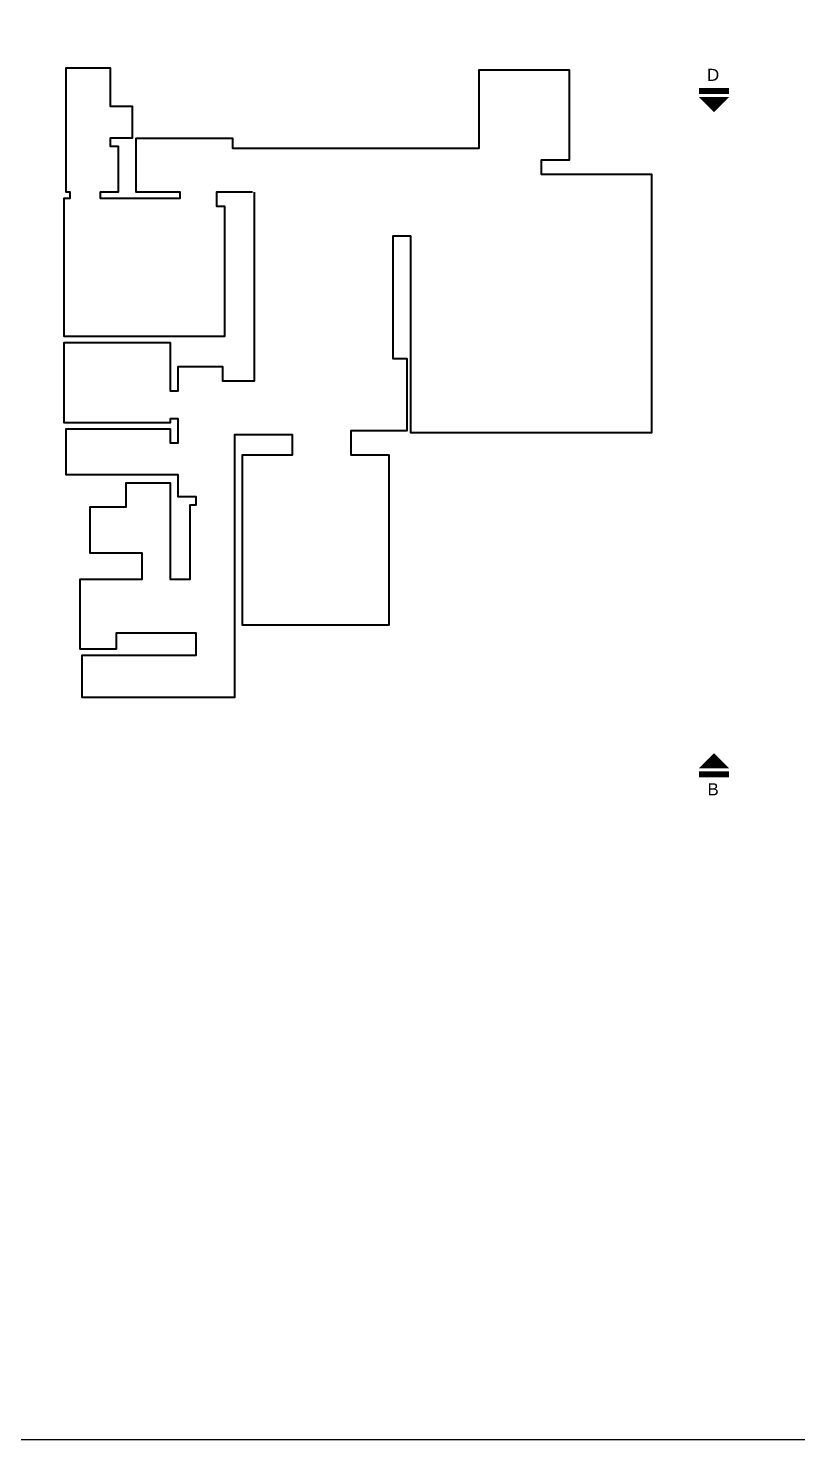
# Model space of a CAD drawing. Header units: millimetres. Extents: x 898 to 1196, y 229 to 443.
# Drawn here: x 1083.51 to 1102.7, y 320.13 to 355.34 of the extents above; entities that cross this region are included whole.
import ezdxf
from ezdxf.enums import TextEntityAlignment as Align

# ---------------------------------------------------------------- set-up
doc = ezdxf.new("R2010")
doc.units = ezdxf.units.MM
doc.layers.get('DEFPOINTS').update_dxf_attribs({"color": 53})
for name, color, linetype, lineweight in [('p mur', 7, 'Continuous', 40), ('p symbole', 6, 'Continuous', 20), ('p texte', 7, 'Continuous', 15)]:
    doc.layers.add(name, color=color, linetype=linetype, lineweight=lineweight)
doc.styles.add('ARIAL', font='Arial.ttf', dxfattribs={"height": 0.1})

msp = doc.modelspace()

# ---------------------------------------------------------------- linework, layer by layer
at = {"layer": 'DEFPOINTS'}
msp.add_lwpolyline([(1082.329, 370.134), (1140.728, 370.134), (1140.728, 320.134), (1082.329, 320.134)], close=True, dxfattribs=at)
at = {"layer": 'p mur'}
msp.add_lwpolyline([(1089.1, 351.25), (1088.2, 351.25), (1088.2, 350.9), (1088.4, 350.9), (1088.4, 347.65), (1084.4, 347.65), (1084.4, 351.1), (1084.55, 351.1), (1084.55, 351.25), (1084.45, 351.25), (1084.45, 354.35), (1085.55, 354.35), (1085.55, 353.4), (1086.1, 353.4), (1086.1, 352.6), (1085.55, 352.6), (1085.55, 352.4), (1085.75, 352.4), (1085.75, 351.25), (1085.3, 351.25), (1085.3, 351.1), (1087.3, 351.1), (1087.3, 351.25), (1086.2, 351.25), (1086.2, 352.6), (1088.6, 352.6), (1088.6, 352.35), (1094.75, 352.35), (1094.75, 354.3), (1097, 354.3), (1097, 352.05), (1096.3, 352.05), (1096.3, 351.7), (1099.05, 351.7), (1099.05, 345.25), (1093.05, 345.25), (1093.05, 350.15), (1092.6, 350.15), (1092.6, 347.1), (1092.95, 347.1), (1092.95, 345.3), (1091.55, 345.3), (1091.55, 344.7), (1092.5, 344.7), (1092.5, 340.45), (1088.85, 340.45), (1088.85, 344.7), (1090.1, 344.7), (1090.1, 345.2), (1088.65, 345.2), (1088.65, 338.65), (1084.85, 338.65), (1084.85, 339.7), (1087.7, 339.7), (1087.7, 340.25), (1085.7, 340.25), (1085.7, 339.85), (1084.8, 339.85), (1084.8, 341.6), (1086.35, 341.6), (1086.35, 342.25), (1085.05, 342.25), (1085.05, 343.4), (1085.95, 343.4), (1085.95, 344), (1087.05, 344), (1087.05, 341.6), (1087.55, 341.6), (1087.55, 343.45), (1087.7, 343.45), (1087.7, 343.65), (1087.25, 343.65), (1087.25, 344.2), (1084.45, 344.2), (1084.45, 345.35), (1087.05, 345.35), (1087.05, 345), (1087.25, 345), (1087.25, 345.6), (1087.05, 345.6), (1087.05, 345.5), (1084.4, 345.5), (1084.4, 347.5), (1087.05, 347.5), (1087.05, 346.3), (1087.25, 346.3), (1087.25, 346.9), (1088.35, 346.9), (1088.35, 346.55), (1089.15, 346.55), (1089.15, 351.25)], dxfattribs=at)
at = {"layer": 'p symbole', "color": 252, "true_color": 0x939598, "const_width": 0.15}
for points in [[(1100.232, 353.771), (1100.982, 353.771)], [(1100.232, 336.734), (1100.982, 336.734)]]:
    msp.add_lwpolyline(points, dxfattribs=at)
at = {"layer": 'p symbole', "color": 252, "true_color": 0x939598}
for points in [[(1100.607, 353.621, 0.75, 0, 0), (1100.607, 353.246, 0, 0, 0)], [(1100.607, 336.884, 0.75, 0, 0), (1100.607, 337.259, 0, 0, 0)]]:
    msp.add_lwpolyline(points, format="xyseb", dxfattribs=at)

# ---------------------------------------------------------------- texts
at = {"layer": 'p texte', "style": 'ARIAL'}
for s, p in [('D', (1100.589, 354.178)), ('B', (1100.589, 336.359))]:
    msp.add_text(s, height=0.3, dxfattribs=at).set_placement(p, align=Align.MIDDLE)

doc.saveas('drawing.dxf')
